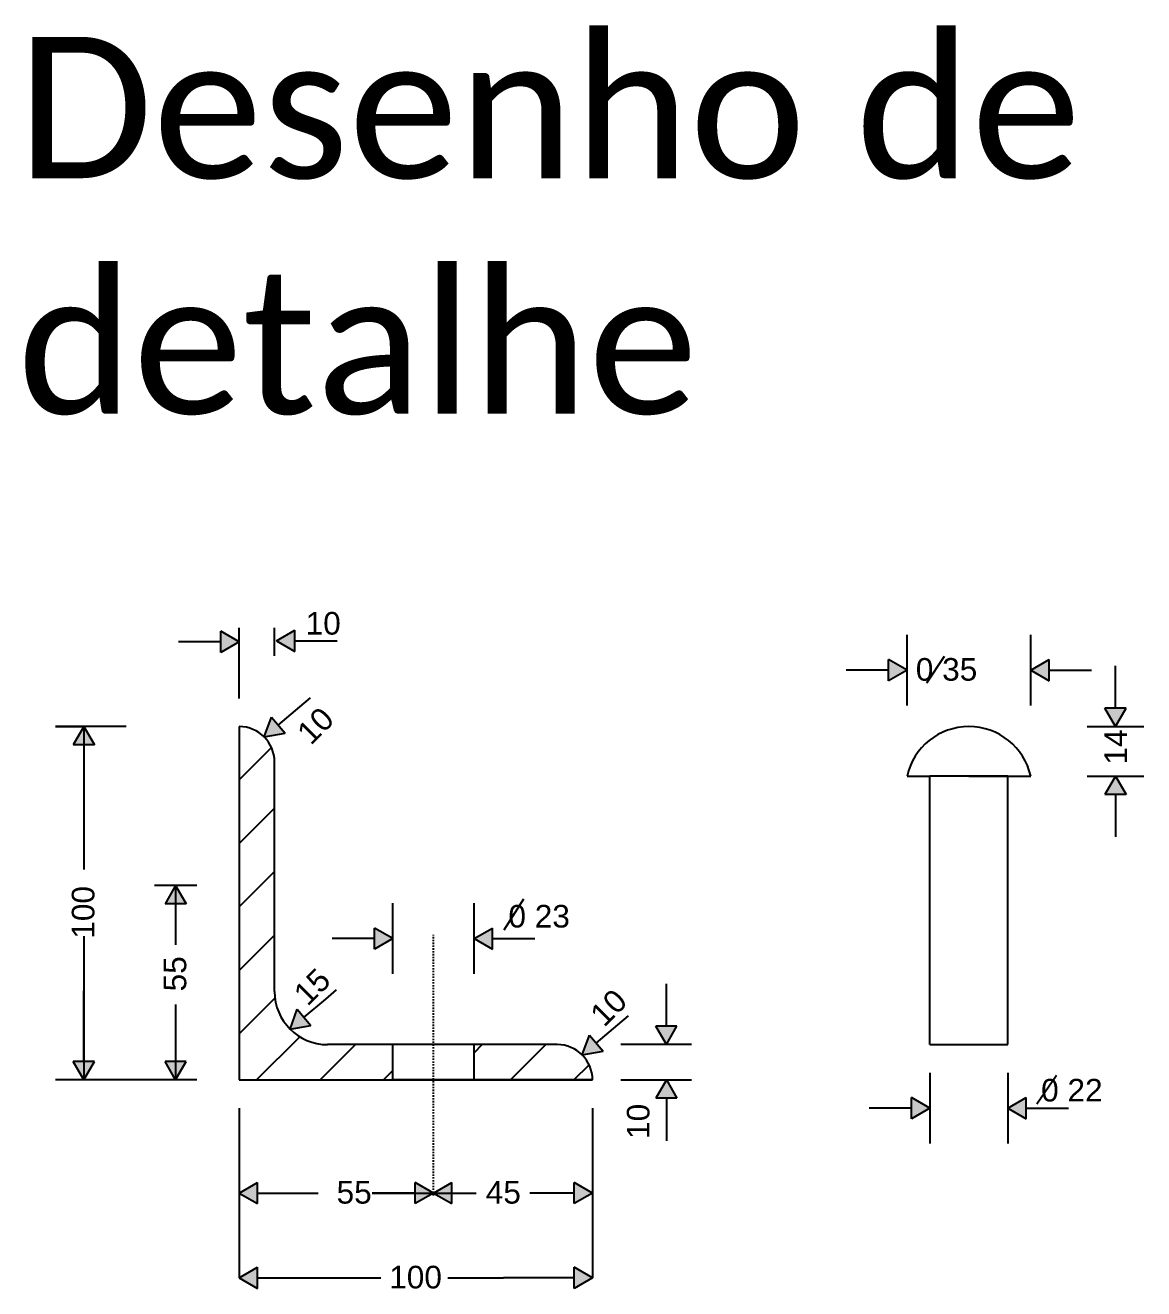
# Model space of a CAD drawing. Header units: metres. Extents: x 27 to 2003, y -349 to 849.
# Drawn here: x 645.9 to 725.1, y -103.5 to -14.1 of the extents above; entities that cross this region are included whole.
import ezdxf

# ---------------------------------------------------------------- set-up
doc = ezdxf.new("R2010")
doc.units = ezdxf.units.M
doc.header["$LTSCALE"] = 0.002
doc.linetypes.add('ACAD_ISO10W100', pattern=[18, 12, -3, 0, -3])
for name, color, linetype in [('COTAS', 2, 'Continuous'), ('eixos pequenos', 4, 'ACAD_ISO10W100'), ('hachuras', 40, 'Continuous'), ('visíveis', 7, 'Continuous')]:
    doc.layers.add(name, color=color, linetype=linetype)
doc.styles.get("Standard").update_dxf_attribs({"font": 'arial.ttf'})

msp = doc.modelspace()

# ---------------------------------------------------------------- hatches: boundary and pattern name
at = {"layer": 'COTAS'}
for points in [[(659.779, -58.472), (661.079, -57.722), (659.779, -56.972)], [(665.004, -56.899), (663.705, -57.649), (665.004, -58.399)], [(707.034, -60.472), (708.334, -59.722), (707.034, -58.972)], [(718.383, -58.972), (717.084, -59.722), (718.383, -60.472)], [(722.334, -62.423), (723.084, -63.722), (723.834, -62.423)], [(663.355, -63.043), (662.846, -64.454), (664.323, -64.189)], [(650.829, -65.021), (650.079, -63.722), (649.329, -65.021)], [(723.834, -68.521), (723.084, -67.222), (722.334, -68.521)], [(657.329, -76.271), (656.579, -74.972), (655.829, -76.271)], [(670.654, -79.472), (671.954, -78.722), (670.654, -77.972)], [(679.003, -77.972), (677.704, -78.722), (679.003, -79.472)], [(665.186, -83.712), (664.677, -85.123), (666.153, -84.858)], [(690.556, -84.923), (691.306, -86.222), (692.056, -84.923)], [(685.855, -85.543), (685.346, -86.954), (686.823, -86.689)], [(649.329, -87.423), (650.079, -88.722), (650.829, -87.423)], [(655.829, -87.423), (656.579, -88.722), (657.329, -87.423)], [(692.056, -90.021), (691.306, -88.722), (690.556, -90.021)], [(708.659, -91.472), (709.959, -90.722), (708.659, -89.972)], [(716.758, -89.972), (715.459, -90.722), (716.758, -91.472)], [(662.378, -95.972), (661.079, -96.722), (662.378, -97.472)], [(673.529, -97.472), (674.829, -96.722), (673.529, -95.972)], [(676.128, -95.972), (674.829, -96.722), (676.128, -97.472)], [(684.779, -97.472), (686.079, -96.722), (684.779, -95.972)], [(662.378, -101.972), (661.079, -102.722), (662.378, -103.472)], [(684.779, -103.472), (686.079, -102.722), (684.779, -101.972)]]:
    msp.add_hatch(color=256, dxfattribs=at).paths.add_polyline_path(points)
at = {"layer": 'hachuras'}
h = msp.add_hatch(dxfattribs=at)
h.set_pattern_fill('ANSI31', color=256, style=0)
h.set_pattern_definition([(45, (-2599.2683, -1365.6584), (-2.245064, 2.245064), [])])
h.paths.add_polyline_path([(671.954, -88.722), (671.954, -86.222), (667.329, -86.222, -0.414214), (663.579, -82.472), (663.579, -66.222, 0.414214), (661.079, -63.722), (661.079, -88.722)])
h.paths.add_polyline_path([(677.704, -86.222), (677.704, -88.722), (686.079, -88.722, 0.414214), (683.579, -86.222)])

# ---------------------------------------------------------------- linework, layer by layer
at = {"layer": 'COTAS'}
for p, q in [((659.779, -58.472), (659.779, -56.972)), ((661.079, -57.722), (659.779, -56.972)), ((661.079, -61.722), (661.079, -56.722)), ((663.579, -58.722), (663.579, -56.722)), ((663.705, -57.649), (665.004, -56.899)), ((665.004, -58.399), (665.004, -56.899)), ((659.779, -57.722), (656.779, -57.722)), ((661.079, -57.722), (659.779, -58.472)), ((663.705, -57.649), (665.004, -58.399)), ((665.004, -57.649), (668.004, -57.649)), ((708.334, -62.222), (708.334, -57.222)), ((717.084, -62.222), (717.084, -57.222)), ((708.334, -59.722), (707.034, -58.972)), ((707.034, -60.472), (707.034, -58.972)), ((710.961, -58.771), (709.713, -60.641)), ((717.084, -59.722), (718.383, -58.972)), ((718.383, -60.472), (718.383, -58.972)), ((707.034, -59.722), (704.034, -59.722)), ((708.334, -59.722), (707.034, -60.472)), ((717.084, -59.722), (718.383, -60.472)), ((718.383, -59.722), (721.383, -59.722)), ((723.084, -62.423), (723.084, -59.423)), ((665.367, -62.326), (666.131, -61.681)), ((663.839, -63.616), (665.367, -62.326)), ((723.834, -62.423), (722.334, -62.423)), ((723.084, -63.722), (722.334, -62.423)), ((723.084, -63.722), (723.834, -62.423)), ((662.846, -64.454), (663.355, -63.043)), ((663.355, -63.043), (664.323, -64.189)), ((653.079, -63.722), (648.079, -63.722)), ((648.079, -63.722), (650.079, -63.722)), ((650.079, -63.722), (649.329, -65.021)), ((650.079, -63.722), (650.079, -73.822)), ((650.079, -63.722), (650.829, -65.021)), ((662.846, -64.454), (664.323, -64.189)), ((721.084, -63.722), (725.084, -63.722)), ((650.829, -65.021), (649.329, -65.021)), ((650.079, -65.021), (650.079, -70.021)), ((721.084, -67.222), (725.084, -67.222)), ((723.084, -67.222), (722.334, -68.521)), ((723.084, -67.222), (723.834, -68.521)), ((723.834, -68.521), (722.334, -68.521)), ((723.084, -68.521), (723.084, -71.521)), ((658.079, -74.972), (655.079, -74.972)), ((656.579, -74.972), (655.829, -76.271)), ((656.579, -74.972), (656.579, -79.152)), ((656.579, -74.972), (657.329, -76.271)), ((679.815, -78.093), (681.219, -75.911)), ((657.329, -76.271), (655.829, -76.271)), ((671.954, -81.222), (671.954, -76.222)), ((677.704, -81.222), (677.704, -76.222)), ((650.079, -78.55), (650.079, -88.722)), ((671.954, -78.722), (670.654, -77.972)), ((670.654, -79.472), (670.654, -77.972)), ((677.704, -78.722), (679.003, -77.972)), ((679.003, -79.472), (679.003, -77.972)), ((670.654, -78.722), (667.654, -78.722)), ((671.954, -78.722), (670.654, -79.472)), ((677.704, -78.722), (679.003, -79.472)), ((679.003, -78.722), (682.003, -78.722)), ((691.306, -84.923), (691.306, -81.923)), ((650.079, -87.423), (650.079, -82.423)), ((665.669, -84.285), (667.198, -82.995)), ((667.198, -82.995), (667.962, -82.35)), ((656.579, -83.384), (656.579, -88.722)), ((664.677, -85.123), (665.186, -83.712)), ((665.186, -83.712), (666.153, -84.858)), ((664.677, -85.123), (666.153, -84.858)), ((686.339, -86.116), (687.867, -84.826)), ((687.867, -84.826), (688.631, -84.181)), ((692.056, -84.923), (690.556, -84.923)), ((691.306, -86.222), (690.556, -84.923)), ((691.306, -86.222), (692.056, -84.923)), ((685.346, -86.954), (685.855, -85.543)), ((685.855, -85.543), (686.823, -86.689)), ((685.346, -86.954), (686.823, -86.689)), ((693.079, -86.222), (688.079, -86.222)), ((650.079, -88.722), (649.329, -87.423)), ((650.829, -87.423), (649.329, -87.423)), ((650.079, -88.722), (650.829, -87.423)), ((656.579, -88.722), (655.829, -87.423)), ((657.329, -87.423), (655.829, -87.423)), ((656.579, -88.722), (657.329, -87.423)), ((709.959, -88.222), (709.959, -93.222)), ((715.459, -88.222), (715.459, -93.222)), ((717.512, -90.403), (718.915, -88.377)), ((658.079, -88.722), (648.079, -88.722)), ((688.079, -88.722), (693.079, -88.722)), ((691.306, -88.722), (690.556, -90.021)), ((691.306, -88.722), (692.056, -90.021)), ((692.056, -90.021), (690.556, -90.021)), ((691.306, -90.021), (691.306, -93.021)), ((709.959, -90.722), (708.659, -89.972)), ((708.659, -91.472), (708.659, -89.972)), ((715.459, -90.722), (716.758, -89.972)), ((716.758, -91.472), (716.758, -89.972)), ((661.079, -90.722), (661.079, -102.722)), ((686.079, -90.722), (686.079, -102.722)), ((708.659, -90.722), (705.659, -90.722)), ((709.959, -90.722), (708.659, -91.472)), ((715.459, -90.722), (716.758, -91.472)), ((716.758, -90.722), (719.758, -90.722)), ((661.079, -96.722), (662.378, -95.972)), ((662.378, -97.472), (662.378, -95.972)), ((673.529, -97.472), (673.529, -95.972)), ((674.829, -96.722), (673.529, -95.972)), ((674.829, -96.722), (676.128, -95.972)), ((676.128, -97.472), (676.128, -95.972)), ((684.779, -97.472), (684.779, -95.972)), ((686.079, -96.722), (684.779, -95.972)), ((661.079, -96.722), (662.378, -97.472)), ((662.378, -96.722), (666.674, -96.722)), ((670.488, -96.722), (677.848, -96.722)), ((673.529, -96.722), (670.488, -96.722)), ((674.829, -96.722), (673.529, -97.472)), ((674.829, -96.722), (676.128, -97.472)), ((676.128, -96.722), (677.848, -96.722)), ((684.779, -96.722), (681.645, -96.722)), ((686.079, -96.722), (684.779, -97.472)), ((661.079, -102.722), (662.378, -101.972)), ((661.079, -102.722), (662.378, -103.472)), ((662.378, -103.472), (662.378, -101.972)), ((662.378, -102.722), (667.378, -102.722)), ((667.378, -102.722), (671.1, -102.722)), ((675.84, -102.722), (679.779, -102.722)), ((684.779, -102.722), (679.779, -102.722)), ((684.779, -103.472), (684.779, -101.972)), ((686.079, -102.722), (684.779, -101.972)), ((686.079, -102.722), (684.779, -103.472))]:
    msp.add_line(p, q, dxfattribs=at)
at = {"layer": 'eixos pequenos'}
msp.add_line((674.829, -96.906), (674.829, -78.46), dxfattribs=at)
at = {"layer": 'visíveis'}
for p, q in [((661.079, -63.722), (661.079, -63.722)), ((661.079, -63.722), (661.079, -88.722)), ((663.579, -82.472), (663.579, -66.222)), ((708.334, -67.222), (709.959, -67.222)), ((709.959, -86.222), (709.959, -67.222)), ((715.459, -67.222), (709.959, -67.222)), ((712.709, -67.222), (717.084, -67.222)), ((715.459, -86.222), (715.459, -67.222)), ((683.579, -86.222), (667.329, -86.222)), ((671.954, -88.722), (671.954, -86.222)), ((677.704, -88.722), (677.704, -86.222)), ((709.959, -86.222), (715.459, -86.222)), ((661.079, -88.722), (686.079, -88.722)), ((674.829, -88.722), (671.954, -88.722)), ((686.079, -88.722), (674.829, -88.722)), ((674.829, -88.722), (677.704, -88.722)), ((686.079, -88.722), (686.079, -88.722))]:
    msp.add_line(p, q, dxfattribs=at)
for centre, radius, start, end in [((661.079, -66.222), 2.5, 0, 90), ((712.709, -68.206), 4.484, 12.68038, 167.31962), ((667.329, -82.472), 3.75, 180, 270), ((683.579, -88.722), 2.5, 0, 90)]:
    msp.add_arc(centre, radius, start, end, dxfattribs=at)

# ---------------------------------------------------------------- texts
at = {"insert": (645.374, -14.92), "char_height": 10, "width": 111.84088, "attachment_point": 1}
msp.add_mtext('{\\fCalibri|b0|i0|c0|p34;Desenho de detalhe}', dxfattribs=at)
at = {"layer": 'COTAS'}
for s, p in [('10', (665.778, -57.213)), (' 0 35', (708.334, -60.472)), ('0 23', (680.127, -77.937)), ('0 22', (717.824, -90.247)), ('         55             45', (662.378, -97.472)), ('               100', (662.378, -103.472))]:
    msp.add_text(s, height=1.6, dxfattribs=at).set_placement(p)
for s, rotation, p in [('10', 45, (666.154, -65.096)), ('14', 90, (723.906, -66.406)), ('              100', 90, (650.829, -87.423)), ('        55', 90, (657.329, -87.423)), ('15', 45, (665.915, -83.566)), ('10', 45, (686.897, -85.042)), ('10', 90, (690.109, -92.896))]:
    msp.add_text(s, height=1.6, rotation=rotation, dxfattribs=at).set_placement(p)

doc.saveas('drawing.dxf')
